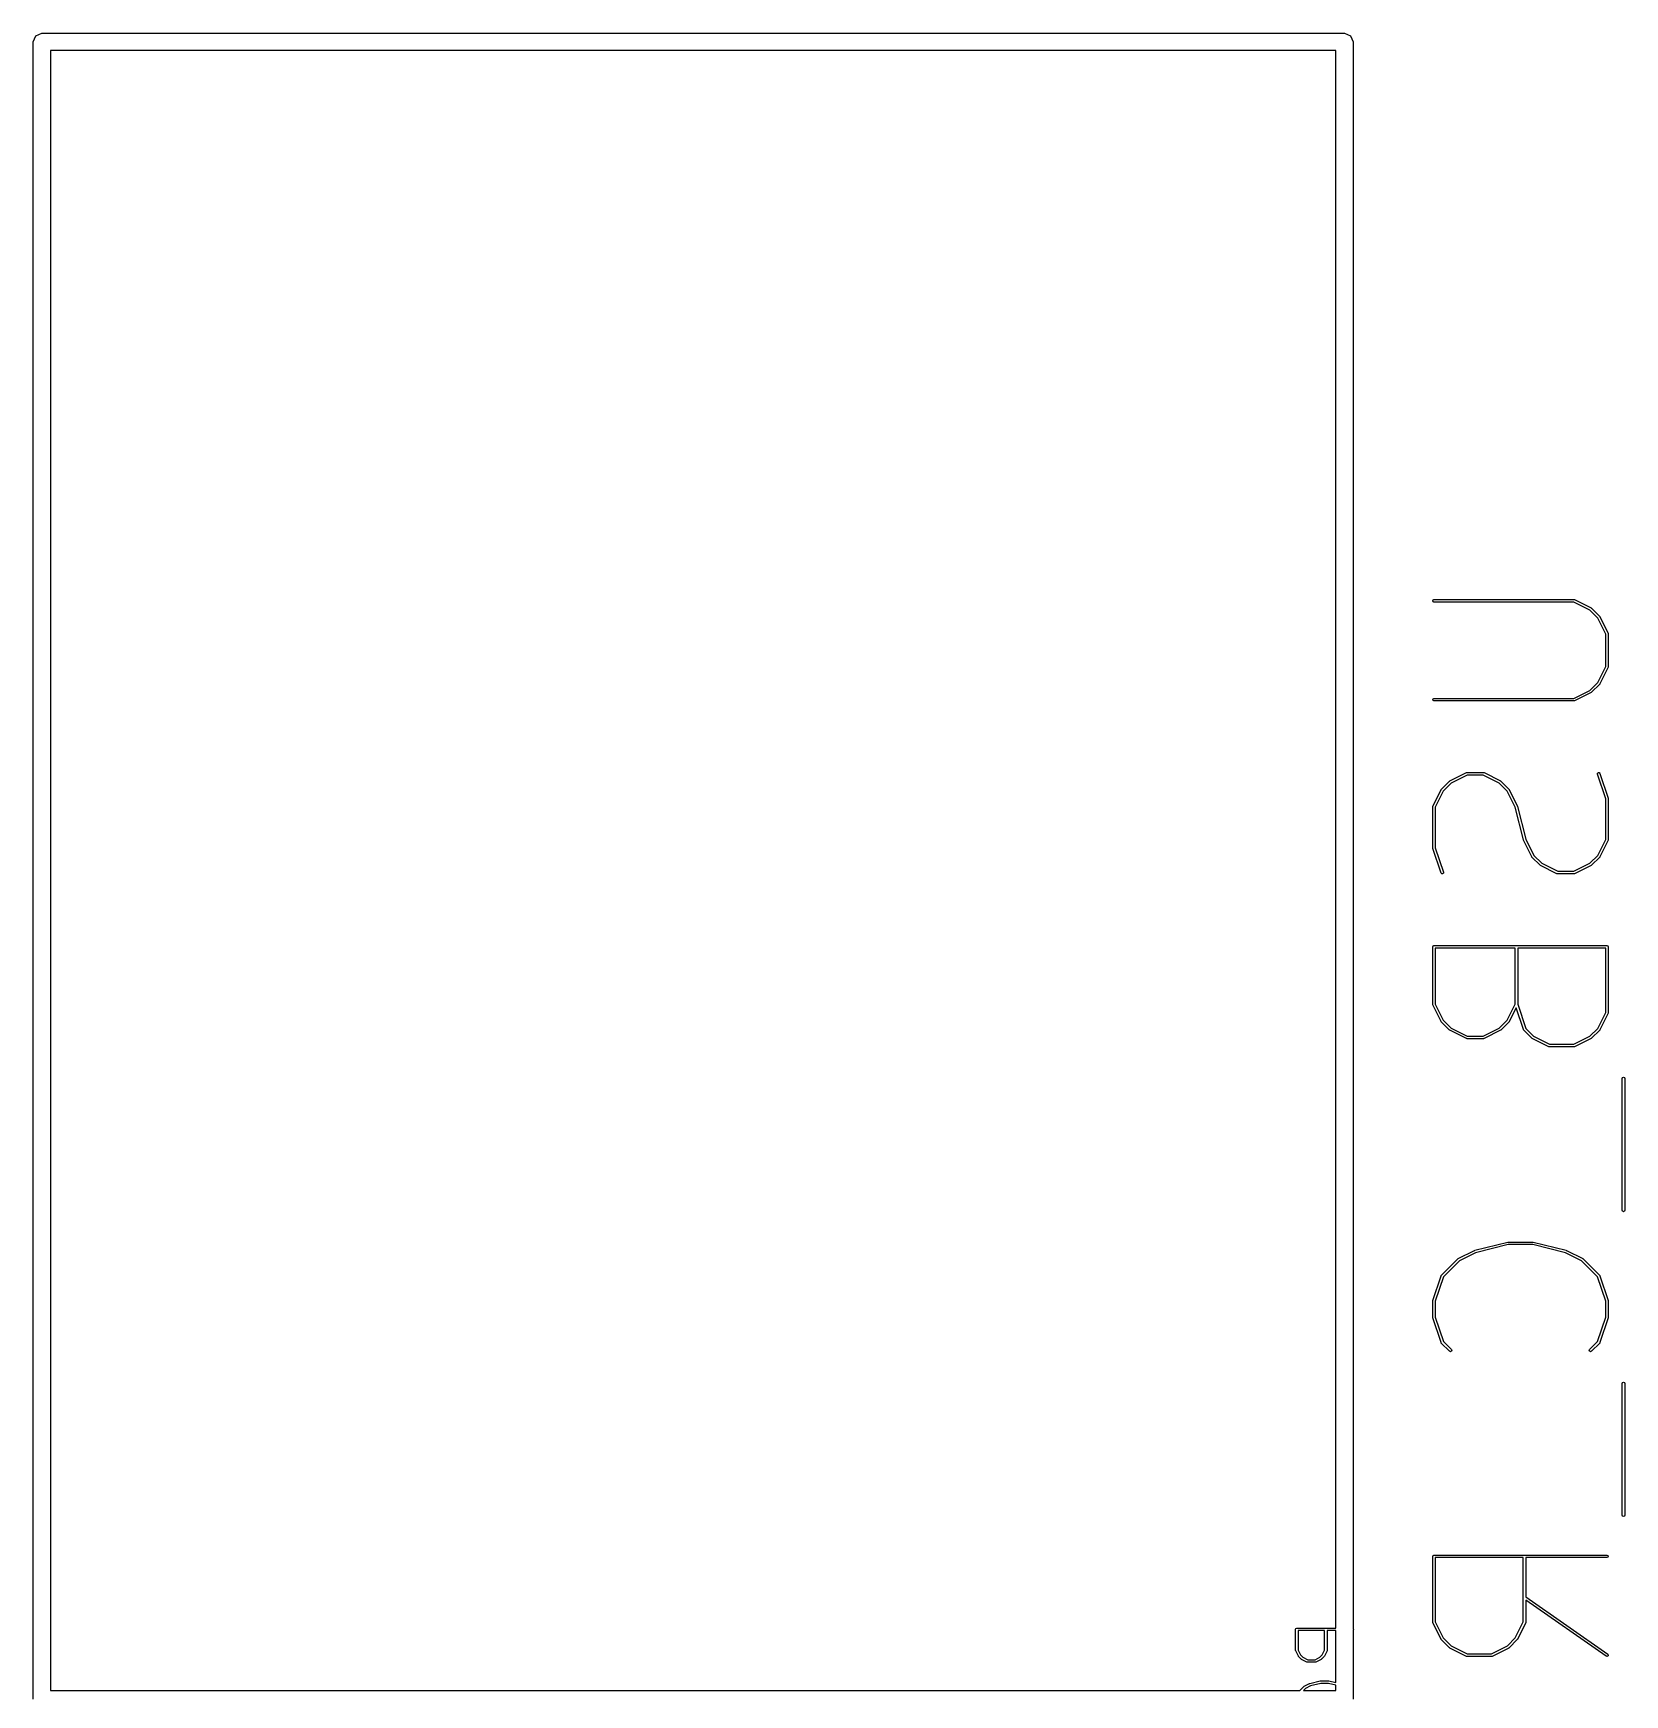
# Model space of a CAD drawing. Extents: x 0.04 to 2.09, y 0.3 to 3.78.
# Drawn here: x 1.7213 to 2.0835, y 1.5211 to 1.8992 of the extents above; entities that cross this region are included whole.
import ezdxf

# ---------------------------------------------------------------- set-up
doc = ezdxf.new("R2010")
doc.units = 0
doc.header["$MEASUREMENT"] = 0
doc.layers.add('BLACK', color=7, linetype='CONTINUOUS')

msp = doc.modelspace()

# ---------------------------------------------------------------- linework, layer by layer
at = {"layer": 'BLACK', "linetype": 'CONTINUOUS'}
for p, q in [((1.72126, 1.89724), (1.72184, 1.89864)), ((1.72184, 1.89864), (1.72323, 1.89921)), ((1.72323, 1.89921), (2.01969, 1.89921)), ((2.01969, 1.89921), (2.02108, 1.89864)), ((2.02108, 1.89864), (2.02165, 1.89724)), ((1.72126, 1.52008), (1.72126, 1.89724)), ((1.7252, 1.89528), (1.7252, 1.52205)), ((2.01772, 1.89528), (1.7252, 1.89528)), ((2.01772, 1.53625), (2.01772, 1.89528)), ((2.02165, 1.89724), (2.02165, 1.53617)), ((2.03976, 1.77004), (2.03985, 1.77025)), ((2.03985, 1.76983), (2.03976, 1.77004)), ((2.03985, 1.77025), (2.04005, 1.77034)), ((2.04005, 1.76975), (2.03985, 1.76983)), ((2.04005, 1.77034), (2.07193, 1.77034)), ((2.07186, 1.76975), (2.04005, 1.76975)), ((2.0755, 1.76792), (2.07186, 1.76975)), ((2.07193, 1.77034), (2.07199, 1.77031)), ((2.07199, 1.77031), (2.07206, 1.77031)), ((2.07206, 1.77031), (2.07581, 1.76843)), ((2.07731, 1.76612), (2.0755, 1.76792)), ((2.07581, 1.76843), (2.07584, 1.76839)), ((2.07584, 1.76839), (2.07588, 1.76838)), ((2.07588, 1.76838), (2.07776, 1.7665)), ((2.07913, 1.76247), (2.07731, 1.76612)), ((2.07776, 1.7665), (2.07778, 1.76646)), ((2.07778, 1.76646), (2.07781, 1.76642)), ((2.07781, 1.76642), (2.07969, 1.76267)), ((2.07913, 1.75511), (2.07913, 1.76247)), ((2.07969, 1.76267), (2.07969, 1.76261)), ((2.07969, 1.76261), (2.07972, 1.76254)), ((2.07972, 1.76254), (2.07972, 1.75504)), ((2.07731, 1.75147), (2.07913, 1.75511)), ((2.07969, 1.75491), (2.07781, 1.75116)), ((2.07972, 1.75504), (2.07969, 1.75498)), ((2.07969, 1.75498), (2.07969, 1.75491)), ((2.0755, 1.74966), (2.07731, 1.75147)), ((2.07776, 1.75108), (2.07588, 1.74921)), ((2.07778, 1.75113), (2.07776, 1.75108)), ((2.07781, 1.75116), (2.07778, 1.75113)), ((2.03976, 1.74754), (2.03985, 1.74775)), ((2.03985, 1.74734), (2.03976, 1.74754)), ((2.03985, 1.74775), (2.04005, 1.74784)), ((2.04005, 1.74725), (2.03985, 1.74734)), ((2.04005, 1.74784), (2.07186, 1.74784)), ((2.07193, 1.74725), (2.04005, 1.74725)), ((2.07186, 1.74784), (2.0755, 1.74966)), ((2.07199, 1.74728), (2.07193, 1.74725)), ((2.07206, 1.74728), (2.07199, 1.74728)), ((2.07581, 1.74915), (2.07206, 1.74728)), ((2.07584, 1.74919), (2.07581, 1.74915)), ((2.07588, 1.74921), (2.07584, 1.74919)), ((2.04172, 1.72713), (2.0436, 1.72901)), ((2.04398, 1.72855), (2.04217, 1.72675)), ((2.0436, 1.72901), (2.04364, 1.72902)), ((2.04364, 1.72902), (2.04367, 1.72906)), ((2.04367, 1.72906), (2.04742, 1.73094)), ((2.04762, 1.73038), (2.04398, 1.72855)), ((2.04742, 1.73094), (2.04749, 1.73094)), ((2.04749, 1.73094), (2.04755, 1.73097)), ((2.04755, 1.73097), (2.0513, 1.73097)), ((2.05123, 1.73038), (2.04762, 1.73038)), ((2.05488, 1.72855), (2.05123, 1.73038)), ((2.0513, 1.73097), (2.05137, 1.73094)), ((2.05137, 1.73094), (2.05144, 1.73094)), ((2.05144, 1.73094), (2.05518, 1.72906)), ((2.05668, 1.72675), (2.05488, 1.72855)), ((2.05518, 1.72906), (2.05522, 1.72902)), ((2.05522, 1.72902), (2.05526, 1.72901)), ((2.05526, 1.72901), (2.05714, 1.72713)), ((2.07727, 1.73058), (2.07729, 1.7308)), ((2.07913, 1.725), (2.07727, 1.73058)), ((2.07729, 1.7308), (2.07746, 1.73095)), ((2.07746, 1.73095), (2.07768, 1.73094)), ((2.07768, 1.73094), (2.07783, 1.73076)), ((2.07783, 1.73076), (2.0797, 1.72514)), ((2.03979, 1.7233), (2.04167, 1.72705)), ((2.04217, 1.72675), (2.04035, 1.7231)), ((2.04167, 1.72705), (2.0417, 1.72709)), ((2.0417, 1.72709), (2.04172, 1.72713)), ((2.05852, 1.72307), (2.05668, 1.72675)), ((2.05714, 1.72713), (2.05715, 1.72709)), ((2.05715, 1.72709), (2.05719, 1.72705)), ((2.05719, 1.72705), (2.05907, 1.7233)), ((2.07913, 1.71574), (2.07913, 1.725)), ((2.0797, 1.72514), (2.0797, 1.72509)), ((2.0797, 1.72509), (2.07972, 1.72505)), ((2.07972, 1.72505), (2.07972, 1.71567)), ((2.03976, 1.72317), (2.03979, 1.72324)), ((2.03976, 1.7138), (2.03976, 1.72317)), ((2.03979, 1.72324), (2.03979, 1.7233)), ((2.04035, 1.7231), (2.04035, 1.71385)), ((2.06039, 1.7156), (2.05852, 1.72307)), ((2.05907, 1.7233), (2.05907, 1.72327)), ((2.05907, 1.72327), (2.05909, 1.72324)), ((2.05909, 1.72324), (2.06096, 1.71578)), ((2.03978, 1.71375), (2.03976, 1.7138)), ((2.03977, 1.7137), (2.03978, 1.71375)), ((2.04165, 1.70808), (2.03977, 1.7137)), ((2.04035, 1.71385), (2.04221, 1.70827)), ((2.06041, 1.71557), (2.06039, 1.7156)), ((2.06041, 1.71554), (2.06041, 1.71557)), ((2.06229, 1.71179), (2.06041, 1.71554)), ((2.06096, 1.71578), (2.06279, 1.7121)), ((2.07731, 1.7121), (2.07913, 1.71574)), ((2.07969, 1.71554), (2.07781, 1.71179)), ((2.07972, 1.71567), (2.07969, 1.71561)), ((2.07969, 1.71561), (2.07969, 1.71554)), ((2.06232, 1.71176), (2.06229, 1.71179)), ((2.06234, 1.71171), (2.06232, 1.71176)), ((2.06422, 1.70984), (2.06234, 1.71171)), ((2.06279, 1.7121), (2.0646, 1.71029)), ((2.06426, 1.70982), (2.06422, 1.70984)), ((2.06429, 1.70978), (2.06426, 1.70982)), ((2.06804, 1.70791), (2.06429, 1.70978)), ((2.0646, 1.71029), (2.06825, 1.70847)), ((2.07186, 1.70847), (2.0755, 1.71029)), ((2.07581, 1.70978), (2.07206, 1.70791)), ((2.0755, 1.71029), (2.07731, 1.7121)), ((2.07584, 1.70982), (2.07581, 1.70978)), ((2.07588, 1.70984), (2.07584, 1.70982)), ((2.07776, 1.71171), (2.07588, 1.70984)), ((2.07778, 1.71176), (2.07776, 1.71171)), ((2.07781, 1.71179), (2.07778, 1.71176)), ((2.0418, 1.70791), (2.04165, 1.70808)), ((2.04202, 1.70789), (2.0418, 1.70791)), ((2.04219, 1.70804), (2.04202, 1.70789)), ((2.04221, 1.70827), (2.04219, 1.70804)), ((2.06811, 1.70791), (2.06804, 1.70791)), ((2.06818, 1.70788), (2.06811, 1.70791)), ((2.07193, 1.70788), (2.06818, 1.70788)), ((2.06825, 1.70847), (2.07186, 1.70847)), ((2.07199, 1.70791), (2.07193, 1.70788)), ((2.07206, 1.70791), (2.07199, 1.70791)), ((2.03976, 1.6913), (2.03985, 1.69151)), ((2.03976, 1.67818), (2.03976, 1.6913)), ((2.03985, 1.69151), (2.04005, 1.6916)), ((2.04005, 1.6916), (2.07942, 1.6916)), ((2.04035, 1.69101), (2.04035, 1.67825)), ((2.05851, 1.69101), (2.04035, 1.69101)), ((2.05851, 1.67825), (2.05851, 1.69101)), ((2.0591, 1.69101), (2.0591, 1.67823)), ((2.07913, 1.69101), (2.0591, 1.69101)), ((2.07913, 1.67637), (2.07913, 1.69101)), ((2.07942, 1.6916), (2.07963, 1.69151)), ((2.07963, 1.69151), (2.07972, 1.6913)), ((2.07972, 1.6913), (2.07972, 1.6763)), ((2.03979, 1.67811), (2.03976, 1.67818)), ((2.03979, 1.67805), (2.03979, 1.67811)), ((2.04167, 1.6743), (2.03979, 1.67805)), ((2.04035, 1.67825), (2.04217, 1.6746)), ((2.05668, 1.6746), (2.05851, 1.67825)), ((2.05875, 1.67741), (2.05719, 1.6743)), ((2.0604, 1.67246), (2.05875, 1.67741)), ((2.0591, 1.67823), (2.06093, 1.67271)), ((2.07731, 1.67273), (2.07913, 1.67637)), ((2.07969, 1.67617), (2.07781, 1.67242)), ((2.07972, 1.6763), (2.07969, 1.67624)), ((2.07969, 1.67624), (2.07969, 1.67617)), ((2.0417, 1.67426), (2.04167, 1.6743)), ((2.04172, 1.67422), (2.0417, 1.67426)), ((2.0436, 1.67234), (2.04172, 1.67422)), ((2.04217, 1.6746), (2.04398, 1.6728)), ((2.04364, 1.67233), (2.0436, 1.67234)), ((2.04367, 1.67229), (2.04364, 1.67233)), ((2.04742, 1.67041), (2.04367, 1.67229)), ((2.04398, 1.6728), (2.04762, 1.67097)), ((2.05123, 1.67097), (2.05488, 1.6728)), ((2.05518, 1.67229), (2.05144, 1.67041)), ((2.05488, 1.6728), (2.05668, 1.6746)), ((2.05522, 1.67233), (2.05518, 1.67229)), ((2.05526, 1.67234), (2.05522, 1.67233)), ((2.05714, 1.67422), (2.05526, 1.67234)), ((2.05715, 1.67426), (2.05714, 1.67422)), ((2.05719, 1.6743), (2.05715, 1.67426)), ((2.06044, 1.67241), (2.0604, 1.67246)), ((2.06047, 1.67234), (2.06044, 1.67241)), ((2.06234, 1.67047), (2.06047, 1.67234)), ((2.06093, 1.67271), (2.06273, 1.67092)), ((2.0755, 1.67092), (2.07731, 1.67273)), ((2.07776, 1.67234), (2.07588, 1.67047)), ((2.07778, 1.67239), (2.07776, 1.67234)), ((2.07781, 1.67242), (2.07778, 1.67239)), ((2.04749, 1.67041), (2.04742, 1.67041)), ((2.04755, 1.67038), (2.04749, 1.67041)), ((2.0513, 1.67038), (2.04755, 1.67038)), ((2.04762, 1.67097), (2.05123, 1.67097)), ((2.05137, 1.67041), (2.0513, 1.67038)), ((2.05144, 1.67041), (2.05137, 1.67041)), ((2.06239, 1.67045), (2.06234, 1.67047)), ((2.06242, 1.67041), (2.06239, 1.67045)), ((2.06617, 1.66854), (2.06242, 1.67041)), ((2.06273, 1.67092), (2.06637, 1.6691)), ((2.06624, 1.66853), (2.06617, 1.66854)), ((2.0663, 1.66851), (2.06624, 1.66853)), ((2.07193, 1.66851), (2.0663, 1.66851)), ((2.06637, 1.6691), (2.07186, 1.6691)), ((2.07186, 1.6691), (2.0755, 1.67092)), ((2.07199, 1.66853), (2.07193, 1.66851)), ((2.07206, 1.66854), (2.07199, 1.66853)), ((2.07581, 1.67041), (2.07206, 1.66854)), ((2.07584, 1.67045), (2.07581, 1.67041)), ((2.07588, 1.67047), (2.07584, 1.67045)), ((2.08288, 1.6613), (2.08297, 1.66151)), ((2.08288, 1.63131), (2.08288, 1.6613)), ((2.08297, 1.66151), (2.08317, 1.6616)), ((2.08317, 1.6616), (2.08338, 1.66151)), ((2.08338, 1.66151), (2.08347, 1.6613)), ((2.08347, 1.6613), (2.08347, 1.63131)), ((2.08297, 1.6311), (2.08288, 1.63131)), ((2.08317, 1.63101), (2.08297, 1.6311)), ((2.08338, 1.6311), (2.08317, 1.63101)), ((2.08347, 1.63131), (2.08338, 1.6311)), ((2.04936, 1.62222), (2.05686, 1.6241)), ((2.05696, 1.62351), (2.04953, 1.62166)), ((2.05686, 1.6241), (2.05689, 1.62409)), ((2.05689, 1.62409), (2.05693, 1.6241)), ((2.05693, 1.6241), (2.06255, 1.6241)), ((2.06252, 1.62351), (2.05696, 1.62351)), ((2.06995, 1.62166), (2.06252, 1.62351)), ((2.06255, 1.6241), (2.06259, 1.62409)), ((2.06259, 1.62409), (2.06262, 1.6241)), ((2.06262, 1.6241), (2.07012, 1.62222)), ((2.04172, 1.61652), (2.04547, 1.62027)), ((2.04585, 1.61982), (2.04219, 1.61615)), ((2.04547, 1.62027), (2.04551, 1.62029)), ((2.04551, 1.62029), (2.04555, 1.62032)), ((2.04555, 1.62032), (2.0493, 1.6222)), ((2.04953, 1.62166), (2.04585, 1.61982)), ((2.0493, 1.6222), (2.04933, 1.6222)), ((2.04933, 1.6222), (2.04936, 1.62222)), ((2.07363, 1.61982), (2.06995, 1.62166)), ((2.07012, 1.62222), (2.07015, 1.6222)), ((2.07015, 1.6222), (2.07018, 1.6222)), ((2.07018, 1.6222), (2.07393, 1.62032)), ((2.07729, 1.61615), (2.07363, 1.61982)), ((2.07393, 1.62032), (2.07396, 1.62029)), ((2.07396, 1.62029), (2.07401, 1.62027)), ((2.07401, 1.62027), (2.07776, 1.61652)), ((2.03977, 1.61078), (2.04165, 1.6164)), ((2.04219, 1.61615), (2.04035, 1.61064)), ((2.04165, 1.6164), (2.04169, 1.61646)), ((2.04169, 1.61646), (2.04172, 1.61652)), ((2.07913, 1.61064), (2.07729, 1.61615)), ((2.07776, 1.61652), (2.07778, 1.61646)), ((2.07778, 1.61646), (2.07783, 1.6164)), ((2.07783, 1.6164), (2.0797, 1.61078)), ((2.03976, 1.61069), (2.03978, 1.61073)), ((2.03976, 1.60694), (2.03976, 1.61069)), ((2.03978, 1.61073), (2.03977, 1.61078)), ((2.04035, 1.61064), (2.04035, 1.60698)), ((2.07913, 1.60698), (2.07913, 1.61064)), ((2.0797, 1.61078), (2.0797, 1.61073)), ((2.0797, 1.61073), (2.07972, 1.61069)), ((2.07972, 1.61069), (2.07972, 1.60694)), ((2.03978, 1.60689), (2.03976, 1.60694)), ((2.03977, 1.60684), (2.03978, 1.60689)), ((2.04165, 1.60122), (2.03977, 1.60684)), ((2.04035, 1.60698), (2.04219, 1.60147)), ((2.07729, 1.60147), (2.07913, 1.60698)), ((2.0797, 1.60684), (2.07783, 1.60122)), ((2.07972, 1.60694), (2.0797, 1.60689)), ((2.0797, 1.60689), (2.0797, 1.60684)), ((2.04169, 1.60117), (2.04165, 1.60122)), ((2.04172, 1.6011), (2.04169, 1.60117)), ((2.0436, 1.59923), (2.04172, 1.6011)), ((2.04219, 1.60147), (2.04401, 1.59965)), ((2.04401, 1.59965), (2.0441, 1.59944)), ((2.07538, 1.59944), (2.07547, 1.59965)), ((2.07547, 1.59965), (2.07729, 1.60147)), ((2.07776, 1.6011), (2.07588, 1.59923)), ((2.07778, 1.60117), (2.07776, 1.6011)), ((2.07783, 1.60122), (2.07778, 1.60117)), ((2.0438, 1.59914), (2.0436, 1.59923)), ((2.04401, 1.59923), (2.0438, 1.59914)), ((2.0441, 1.59944), (2.04401, 1.59923)), ((2.07547, 1.59923), (2.07538, 1.59944)), ((2.07567, 1.59914), (2.07547, 1.59923)), ((2.07588, 1.59923), (2.07567, 1.59914)), ((2.08288, 1.59194), (2.08297, 1.59215)), ((2.08297, 1.59215), (2.08317, 1.59223)), ((2.08317, 1.59223), (2.08338, 1.59215)), ((2.08338, 1.59215), (2.08347, 1.59194)), ((2.08288, 1.56194), (2.08288, 1.59194)), ((2.08347, 1.59194), (2.08347, 1.56194)), ((2.08297, 1.56173), (2.08288, 1.56194)), ((2.08347, 1.56194), (2.08338, 1.56173)), ((2.08317, 1.56165), (2.08297, 1.56173)), ((2.08338, 1.56173), (2.08317, 1.56165)), ((2.03976, 1.55257), (2.03985, 1.55278)), ((2.03976, 1.53757), (2.03976, 1.55257)), ((2.03985, 1.55278), (2.04005, 1.55286)), ((2.04005, 1.55286), (2.07942, 1.55286)), ((2.04035, 1.55227), (2.04035, 1.53764)), ((2.06038, 1.55227), (2.04035, 1.55227)), ((2.06038, 1.53764), (2.06038, 1.55227)), ((2.07942, 1.55227), (2.06097, 1.55227)), ((2.06097, 1.55227), (2.06097, 1.54335)), ((2.07942, 1.55286), (2.07963, 1.55278)), ((2.07963, 1.55236), (2.07942, 1.55227)), ((2.07963, 1.55278), (2.07972, 1.55257)), ((2.07972, 1.55257), (2.07963, 1.55236)), ((2.06097, 1.54335), (2.07959, 1.53031)), ((2.07926, 1.52983), (2.06097, 1.54263)), ((2.06097, 1.54263), (2.06097, 1.53757)), ((2.00855, 1.53596), (2.00864, 1.53617)), ((2.00855, 1.53116), (2.00855, 1.53596)), ((2.00864, 1.53617), (2.00885, 1.53625)), ((2.00885, 1.53625), (2.01772, 1.53625)), ((2.00914, 1.53566), (2.00914, 1.53123)), ((2.01515, 1.53566), (2.00914, 1.53566)), ((2.01515, 1.53123), (2.01515, 1.53566)), ((2.01772, 1.53566), (2.01574, 1.53566)), ((2.01574, 1.53566), (2.01574, 1.53116)), ((2.01772, 1.52385), (2.01772, 1.53566)), ((2.02165, 1.53617), (2.02166, 1.53617)), ((2.02166, 1.53575), (2.02165, 1.53575)), ((2.02165, 1.53575), (2.02165, 1.52008)), ((2.02166, 1.53617), (2.02174, 1.53596)), ((2.02174, 1.53596), (2.02166, 1.53575)), ((2.03979, 1.53751), (2.03976, 1.53757)), ((2.03979, 1.53744), (2.03979, 1.53751)), ((2.04167, 1.53369), (2.03979, 1.53744)), ((2.04035, 1.53764), (2.04217, 1.534)), ((2.05856, 1.534), (2.06038, 1.53764)), ((2.06094, 1.53744), (2.05907, 1.53369)), ((2.06095, 1.53751), (2.06094, 1.53744)), ((2.06097, 1.53757), (2.06095, 1.53751)), ((2.0417, 1.53366), (2.04167, 1.53369)), ((2.04172, 1.53361), (2.0417, 1.53366)), ((2.0436, 1.53174), (2.04172, 1.53361)), ((2.04217, 1.534), (2.04398, 1.53219)), ((2.04364, 1.53172), (2.0436, 1.53174)), ((2.04367, 1.53168), (2.04364, 1.53172)), ((2.04742, 1.52981), (2.04367, 1.53168)), ((2.04398, 1.53219), (2.04762, 1.53037)), ((2.05311, 1.53037), (2.05675, 1.53219)), ((2.05706, 1.53168), (2.05331, 1.52981)), ((2.05675, 1.53219), (2.05856, 1.534)), ((2.05709, 1.53172), (2.05706, 1.53168)), ((2.05714, 1.53174), (2.05709, 1.53172)), ((2.05901, 1.53361), (2.05714, 1.53174)), ((2.05903, 1.53366), (2.05901, 1.53361)), ((2.05907, 1.53369), (2.05903, 1.53366)), ((2.00858, 1.5311), (2.00855, 1.53116)), ((2.00858, 1.53103), (2.00858, 1.5311)), ((2.00918, 1.52983), (2.00858, 1.53103)), ((2.00914, 1.53123), (2.00969, 1.53013)), ((2.00922, 1.52979), (2.00918, 1.52983)), ((2.00924, 1.52975), (2.00922, 1.52979)), ((2.00984, 1.52915), (2.00924, 1.52975)), ((2.00969, 1.53013), (2.01022, 1.5296)), ((2.00988, 1.52913), (2.00984, 1.52915)), ((2.00992, 1.52909), (2.00988, 1.52913)), ((2.01112, 1.52849), (2.00992, 1.52909)), ((2.01022, 1.5296), (2.01132, 1.52905)), ((2.01119, 1.52849), (2.01112, 1.52849)), ((2.01125, 1.52846), (2.01119, 1.52849)), ((2.01305, 1.52846), (2.01125, 1.52846)), ((2.01132, 1.52905), (2.01298, 1.52905)), ((2.01298, 1.52905), (2.01407, 1.5296)), ((2.01311, 1.52849), (2.01305, 1.52846)), ((2.01318, 1.52849), (2.01311, 1.52849)), ((2.01438, 1.52909), (2.01318, 1.52849)), ((2.01407, 1.5296), (2.01461, 1.53013)), ((2.01441, 1.52913), (2.01438, 1.52909)), ((2.01446, 1.52915), (2.01441, 1.52913)), ((2.01506, 1.52975), (2.01446, 1.52915)), ((2.01461, 1.53013), (2.01515, 1.53123)), ((2.01508, 1.52979), (2.01506, 1.52975)), ((2.01511, 1.52983), (2.01508, 1.52979)), ((2.01571, 1.53103), (2.01511, 1.52983)), ((2.01572, 1.5311), (2.01571, 1.53103)), ((2.01574, 1.53116), (2.01572, 1.5311)), ((2.04749, 1.5298), (2.04742, 1.52981)), ((2.04755, 1.52978), (2.04749, 1.5298)), ((2.05318, 1.52978), (2.04755, 1.52978)), ((2.04762, 1.53037), (2.05311, 1.53037)), ((2.05324, 1.5298), (2.05318, 1.52978)), ((2.05331, 1.52981), (2.05324, 1.5298)), ((2.07948, 1.52978), (2.07926, 1.52983)), ((2.07967, 1.5299), (2.07948, 1.52978)), ((2.07959, 1.53031), (2.07972, 1.53012)), ((2.07972, 1.53012), (2.07967, 1.5299)), ((2.01178, 1.52365), (2.01418, 1.52425)), ((2.01418, 1.52425), (2.01421, 1.52424)), ((2.01421, 1.52424), (2.01425, 1.52425)), ((2.01425, 1.52425), (2.01605, 1.52425)), ((2.01605, 1.52425), (2.01608, 1.52424)), ((2.01608, 1.52424), (2.01612, 1.52425)), ((2.01612, 1.52425), (2.01772, 1.52385)), ((1.7252, 1.52205), (2.00952, 1.52205)), ((2.00952, 1.52205), (2.01044, 1.52297)), ((2.01082, 1.52252), (2.01035, 1.52205)), ((2.01035, 1.52205), (2.01772, 1.52205)), ((2.01044, 1.52297), (2.01048, 1.52299)), ((2.01048, 1.52299), (2.01052, 1.52302)), ((2.01052, 1.52302), (2.01172, 1.52362)), ((2.01195, 1.52308), (2.01082, 1.52252)), ((2.01172, 1.52362), (2.01175, 1.52363)), ((2.01175, 1.52363), (2.01178, 1.52365)), ((2.01428, 1.52366), (2.01195, 1.52308)), ((2.01601, 1.52366), (2.01428, 1.52366)), ((2.01772, 1.52324), (2.01601, 1.52366)), ((2.01772, 1.52205), (2.01772, 1.52324))]:
    msp.add_line(p, q, dxfattribs=at)

doc.saveas('drawing.dxf')
